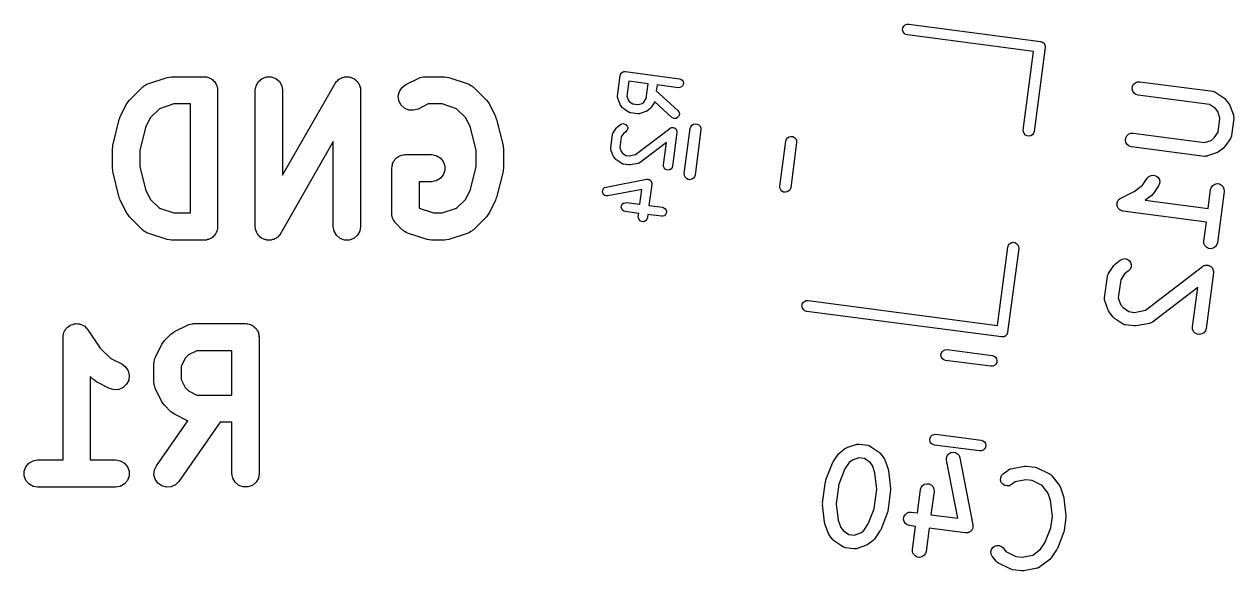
# Model space of a CAD drawing. Extents: x 93.7 to 160.2, y -161.6 to -97.7.
# Drawn here: x 146.91 to 160.21, y -135.09 to -129.07 of the extents above; entities that cross this region are included whole.
import ezdxf

# ---------------------------------------------------------------- set-up
doc = ezdxf.new("R2010")
doc.units = 0
doc.header["$MEASUREMENT"] = 0
doc.layers.add('BLACK', color=7, linetype='CONTINUOUS')

msp = doc.modelspace()

# ---------------------------------------------------------------- linework, layer by layer
at = {"layer": 'Black'}
for p, q in [((156.567, -129.137), (156.569, -129.117)), ((156.569, -129.117), (156.579, -129.098)), ((156.579, -129.098), (156.594, -129.084)), ((156.594, -129.084), (156.614, -129.076)), ((156.614, -129.076), (156.635, -129.075)), ((156.635, -129.075), (158.082, -129.266)), ((156.571, -129.158), (156.567, -129.137)), ((156.582, -129.175), (156.571, -129.158)), ((156.599, -129.188), (156.582, -129.175)), ((156.619, -129.194), (156.599, -129.188)), ((158.007, -129.377), (156.619, -129.194)), ((158.082, -129.266), (158.087, -129.268)), ((157.893, -130.24), (158.007, -129.377)), ((158.134, -129.333), (158.012, -130.255)), ((158.087, -129.268), (158.092, -129.268)), ((158.092, -129.268), (158.097, -129.271)), ((158.097, -129.271), (158.102, -129.272)), ((158.102, -129.272), (158.106, -129.275)), ((158.106, -129.275), (158.111, -129.278)), ((158.111, -129.278), (158.114, -129.282)), ((158.114, -129.282), (158.118, -129.285)), ((158.118, -129.285), (158.121, -129.289)), ((158.121, -129.289), (158.125, -129.293)), ((158.125, -129.293), (158.127, -129.298)), ((158.127, -129.298), (158.13, -129.302)), ((158.13, -129.302), (158.131, -129.308)), ((158.131, -129.308), (158.133, -129.312)), ((158.133, -129.312), (158.133, -129.318)), ((158.133, -129.318), (158.134, -129.323)), ((158.134, -129.323), (158.133, -129.328)), ((158.133, -129.328), (158.134, -129.333)), ((148.267, -129.732), (148.481, -129.661)), ((148.481, -129.661), (148.505, -129.657)), ((148.505, -129.657), (148.529, -129.653)), ((148.529, -129.653), (148.886, -129.653)), ((148.886, -129.653), (148.899, -129.655)), ((148.899, -129.655), (148.912, -129.655)), ((148.912, -129.655), (148.924, -129.66)), ((148.924, -129.66), (148.937, -129.662)), ((148.937, -129.662), (148.949, -129.669)), ((149.525, -129.673), (149.574, -129.655)), ((149.574, -129.655), (149.626, -129.655)), ((149.626, -129.655), (149.675, -129.673)), ((150.394, -129.669), (150.405, -129.662)), ((150.405, -129.662), (150.419, -129.66)), ((150.419, -129.66), (150.431, -129.655)), ((150.431, -129.655), (150.444, -129.655)), ((150.444, -129.655), (150.457, -129.653)), ((150.457, -129.653), (150.47, -129.655)), ((150.47, -129.655), (150.483, -129.655)), ((150.483, -129.655), (150.495, -129.66)), ((150.495, -129.66), (150.508, -129.662)), ((150.508, -129.662), (150.52, -129.669)), ((151.256, -129.666), (151.263, -129.662)), ((151.263, -129.662), (151.281, -129.659)), ((151.281, -129.659), (151.297, -129.654)), ((151.297, -129.654), (151.306, -129.655)), ((151.306, -129.655), (151.315, -129.653)), ((151.315, -129.653), (151.529, -129.653)), ((151.529, -129.653), (151.552, -129.657)), ((151.552, -129.657), (151.576, -129.661)), ((151.576, -129.661), (151.791, -129.732)), ((153.433, -129.866), (153.462, -129.639)), ((153.462, -129.639), (153.464, -129.635)), ((153.464, -129.631), (153.466, -129.627)), ((153.464, -129.635), (153.464, -129.631)), ((153.466, -129.627), (153.468, -129.623)), ((153.468, -129.623), (153.47, -129.619)), ((153.47, -129.619), (153.472, -129.616)), ((153.472, -129.616), (153.476, -129.613)), ((153.476, -129.613), (153.478, -129.609)), ((153.478, -129.609), (153.482, -129.607)), ((153.482, -129.607), (153.485, -129.604)), ((153.485, -129.604), (153.489, -129.602)), ((153.489, -129.602), (153.493, -129.6)), ((153.493, -129.6), (153.497, -129.599)), ((153.497, -129.599), (153.501, -129.597)), ((153.501, -129.597), (153.506, -129.597)), ((153.506, -129.597), (153.51, -129.596)), ((153.51, -129.596), (153.514, -129.597)), ((153.514, -129.597), (153.519, -129.596)), ((153.519, -129.596), (154.113, -129.675)), ((148.066, -129.911), (148.208, -129.768)), ((148.208, -129.768), (148.216, -129.763)), ((148.216, -129.763), (148.221, -129.757)), ((148.221, -129.757), (148.237, -129.749)), ((148.237, -129.749), (148.251, -129.739)), ((148.251, -129.739), (148.259, -129.736)), ((148.259, -129.736), (148.267, -129.732)), ((148.949, -129.669), (148.961, -129.673)), ((148.961, -129.673), (148.971, -129.682)), ((148.971, -129.682), (148.982, -129.688)), ((148.982, -129.688), (148.991, -129.698)), ((148.991, -129.698), (149.001, -129.707)), ((149.001, -129.707), (149.007, -129.718)), ((149.007, -129.718), (149.016, -129.728)), ((149.016, -129.728), (149.02, -129.74)), ((149.02, -129.74), (149.027, -129.752)), ((149.027, -129.752), (149.029, -129.765)), ((149.029, -129.765), (149.034, -129.777)), ((149.034, -129.777), (149.034, -129.79)), ((149.034, -129.79), (149.036, -129.803)), ((149.45, -129.803), (149.459, -129.752)), ((149.459, -129.752), (149.485, -129.707)), ((149.485, -129.707), (149.525, -129.673)), ((149.675, -129.673), (149.715, -129.707)), ((149.715, -129.707), (149.741, -129.752)), ((149.741, -129.752), (149.75, -129.803)), ((149.75, -130.738), (150.327, -129.729)), ((150.327, -129.729), (150.336, -129.718)), ((150.336, -129.718), (150.342, -129.707)), ((150.342, -129.707), (150.352, -129.698)), ((150.352, -129.698), (150.36, -129.689)), ((150.36, -129.689), (150.372, -129.682)), ((150.372, -129.682), (150.382, -129.673)), ((150.382, -129.673), (150.394, -129.669)), ((150.52, -129.669), (150.532, -129.673)), ((150.532, -129.673), (150.542, -129.681)), ((150.542, -129.681), (150.553, -129.688)), ((150.553, -129.688), (150.562, -129.698)), ((150.562, -129.698), (150.572, -129.707)), ((150.572, -129.707), (150.579, -129.718)), ((150.579, -129.718), (150.587, -129.727)), ((150.587, -129.727), (150.592, -129.74)), ((150.592, -129.74), (150.598, -129.752)), ((150.598, -129.752), (150.601, -129.764)), ((150.601, -129.764), (150.605, -129.776)), ((150.605, -129.776), (150.605, -129.79)), ((150.605, -129.79), (150.607, -129.803)), ((151.034, -129.815), (151.063, -129.771)), ((151.063, -129.771), (151.105, -129.74)), ((151.105, -129.74), (151.247, -129.669)), ((151.247, -129.669), (151.256, -129.666)), ((151.791, -129.732), (151.798, -129.736)), ((151.798, -129.736), (151.806, -129.739)), ((151.806, -129.739), (151.821, -129.749)), ((151.821, -129.749), (151.836, -129.757)), ((151.836, -129.757), (151.842, -129.763)), ((151.842, -129.763), (151.849, -129.768)), ((151.849, -129.768), (151.992, -129.911)), ((153.555, -129.702), (153.533, -129.867)), ((153.768, -129.73), (153.555, -129.702)), ((153.746, -129.895), (153.768, -129.73)), ((153.867, -129.743), (153.858, -129.809)), ((154.1, -129.774), (153.867, -129.743)), ((154.118, -129.773), (154.1, -129.774)), ((154.113, -129.675), (154.13, -129.68)), ((154.134, -129.766), (154.118, -129.773)), ((154.13, -129.68), (154.144, -129.691)), ((154.147, -129.755), (154.134, -129.766)), ((154.144, -129.691), (154.153, -129.705)), ((154.155, -129.739), (154.147, -129.755)), ((154.153, -129.705), (154.157, -129.722)), ((154.157, -129.722), (154.155, -129.739)), ((159.091, -129.786), (159.095, -129.761)), ((159.097, -129.812), (159.091, -129.786)), ((159.095, -129.761), (159.107, -129.737)), ((159.107, -129.737), (159.126, -129.72)), ((159.126, -129.72), (159.15, -129.71)), ((159.15, -129.71), (159.176, -129.709)), ((159.176, -129.709), (159.979, -129.814)), ((148.037, -129.95), (148.052, -129.931)), ((148.052, -129.931), (148.066, -129.911)), ((149.036, -129.803), (149.036, -131.303)), ((149.45, -131.303), (149.45, -129.803)), ((149.75, -129.803), (149.75, -130.738)), ((150.607, -129.803), (150.607, -131.303)), ((151.022, -129.865), (151.034, -129.815)), ((151.028, -129.917), (151.022, -129.865)), ((151.051, -129.964), (151.028, -129.917)), ((151.992, -129.911), (152.006, -129.931)), ((152.006, -129.931), (152.02, -129.95)), ((153.432, -129.872), (153.433, -129.869)), ((153.433, -129.878), (153.432, -129.872)), ((153.433, -129.869), (153.433, -129.866)), ((153.433, -129.883), (153.433, -129.878)), ((153.434, -129.886), (153.433, -129.883)), ((153.435, -129.889), (153.434, -129.886)), ((153.456, -129.949), (153.435, -129.889)), ((153.533, -129.867), (153.548, -129.909)), ((153.548, -129.909), (153.562, -129.928)), ((153.562, -129.928), (153.599, -129.953)), ((153.721, -129.932), (153.746, -129.895)), ((153.84, -129.931), (153.838, -129.937)), ((153.841, -129.929), (153.84, -129.931)), ((154.028, -130.101), (153.841, -129.929)), ((153.858, -129.809), (154.096, -130.027)), ((159.111, -129.834), (159.097, -129.812)), ((159.132, -129.85), (159.111, -129.834)), ((159.156, -129.858), (159.132, -129.85)), ((159.941, -129.961), (159.156, -129.858)), ((159.979, -129.814), (159.983, -129.816)), ((159.983, -129.816), (159.987, -129.816)), ((159.987, -129.816), (159.995, -129.82)), ((159.995, -129.82), (160.003, -129.822)), ((160.003, -129.822), (160.007, -129.825)), ((160.007, -129.825), (160.011, -129.827)), ((160.011, -129.827), (160.099, -129.886)), ((160.099, -129.886), (160.108, -129.895)), ((160.108, -129.895), (160.117, -129.903)), ((160.117, -129.903), (160.158, -129.956)), ((147.966, -130.093), (148.037, -129.95)), ((148.396, -130.006), (148.295, -130.106)), ((148.553, -129.953), (148.396, -130.006)), ((148.736, -129.953), (148.553, -129.953)), ((148.736, -131.153), (148.736, -129.953)), ((151.089, -130), (151.051, -129.964)), ((151.137, -130.02), (151.089, -130)), ((151.189, -130.023), (151.137, -130.02)), ((151.239, -130.009), (151.189, -130.023)), ((151.35, -129.953), (151.239, -130.009)), ((151.504, -129.953), (151.35, -129.953)), ((151.662, -130.006), (151.504, -129.953)), ((151.763, -130.106), (151.662, -130.006)), ((152.02, -129.95), (152.092, -130.093)), ((153.46, -129.956), (153.456, -129.949)), ((153.463, -129.963), (153.46, -129.956)), ((153.488, -129.995), (153.463, -129.963)), ((153.494, -130.001), (153.488, -129.995)), ((153.5, -130.006), (153.494, -130.001)), ((153.553, -130.042), (153.5, -130.006)), ((153.555, -130.043), (153.553, -130.042)), ((153.557, -130.045), (153.555, -130.043)), ((153.563, -130.047), (153.557, -130.045)), ((153.568, -130.049), (153.563, -130.047)), ((153.571, -130.05), (153.568, -130.049)), ((153.574, -130.05), (153.571, -130.05)), ((153.659, -130.062), (153.574, -130.05)), ((153.599, -129.953), (153.66, -129.961)), ((153.662, -130.061), (153.659, -130.062)), ((153.66, -129.961), (153.702, -129.947)), ((153.665, -130.062), (153.662, -130.061)), ((153.671, -130.061), (153.665, -130.062)), ((153.676, -130.061), (153.671, -130.061)), ((153.679, -130.06), (153.676, -130.061)), ((153.682, -130.059), (153.679, -130.06)), ((153.742, -130.038), (153.682, -130.059)), ((153.702, -129.947), (153.721, -129.932)), ((153.749, -130.035), (153.742, -130.038)), ((153.756, -130.031), (153.749, -130.035)), ((153.788, -130.006), (153.756, -130.031)), ((153.794, -130), (153.788, -130.006)), ((153.799, -129.995), (153.794, -130)), ((153.835, -129.942), (153.799, -129.995)), ((153.836, -129.939), (153.835, -129.942)), ((153.838, -129.937), (153.836, -129.939)), ((154.096, -130.027), (154.106, -130.041)), ((154.106, -130.041), (154.112, -130.058)), ((154.112, -130.058), (154.111, -130.075)), ((160.005, -130.004), (159.941, -129.961)), ((160.031, -130.038), (160.005, -130.004)), ((160.056, -130.11), (160.031, -130.038)), ((160.158, -129.956), (160.163, -129.967)), ((160.163, -129.967), (160.169, -129.977)), ((160.169, -129.977), (160.204, -130.078)), ((147.883, -130.41), (147.955, -130.124)), ((147.955, -130.124), (147.961, -130.109)), ((147.961, -130.109), (147.966, -130.093)), ((148.295, -130.106), (148.242, -130.213)), ((151.816, -130.213), (151.763, -130.106)), ((152.092, -130.093), (152.096, -130.109)), ((152.096, -130.109), (152.103, -130.124)), ((152.103, -130.124), (152.174, -130.41)), ((153.432, -130.205), (153.464, -130.18)), ((153.464, -130.18), (153.479, -130.172)), ((153.479, -130.172), (153.496, -130.17)), ((153.496, -130.17), (153.513, -130.174)), ((153.513, -130.174), (153.528, -130.183)), ((153.528, -130.183), (153.538, -130.197)), ((153.538, -130.197), (153.544, -130.213)), ((154.043, -130.11), (154.028, -130.101)), ((154.06, -130.114), (154.043, -130.11)), ((154.077, -130.112), (154.06, -130.114)), ((154.093, -130.104), (154.077, -130.112)), ((154.104, -130.091), (154.093, -130.104)), ((154.111, -130.075), (154.104, -130.091)), ((154.238, -130.204), (154.25, -130.187)), ((154.25, -130.187), (154.268, -130.176)), ((154.268, -130.176), (154.288, -130.171)), ((154.288, -130.171), (154.309, -130.174)), ((154.309, -130.174), (154.327, -130.184)), ((154.327, -130.184), (154.341, -130.199)), ((160.036, -130.264), (160.056, -130.11)), ((160.207, -130.112), (160.182, -130.301)), ((160.204, -130.078), (160.204, -130.082)), ((160.204, -130.082), (160.206, -130.086)), ((160.206, -130.086), (160.206, -130.095)), ((160.206, -130.095), (160.208, -130.104)), ((160.208, -130.104), (160.207, -130.108)), ((160.207, -130.108), (160.207, -130.112)), ((148.242, -130.213), (148.179, -130.464)), ((151.879, -130.464), (151.816, -130.213)), ((153.358, -130.433), (153.377, -130.291)), ((153.377, -130.291), (153.378, -130.288)), ((153.378, -130.285), (153.38, -130.28)), ((153.378, -130.288), (153.378, -130.285)), ((153.38, -130.28), (153.382, -130.274)), ((153.382, -130.274), (153.384, -130.272)), ((153.384, -130.272), (153.385, -130.27)), ((153.385, -130.27), (153.421, -130.217)), ((153.421, -130.217), (153.426, -130.211)), ((153.426, -130.211), (153.432, -130.205)), ((153.474, -130.316), (153.459, -130.434)), ((153.499, -130.279), (153.474, -130.316)), ((153.525, -130.26), (153.499, -130.279)), ((153.536, -130.247), (153.525, -130.26)), ((153.543, -130.231), (153.536, -130.247)), ((153.544, -130.213), (153.543, -130.231)), ((153.63, -130.511), (154.006, -130.223)), ((154.006, -130.223), (154.011, -130.22)), ((154.011, -130.22), (154.017, -130.216)), ((154.017, -130.216), (154.019, -130.216)), ((154.019, -130.216), (154.021, -130.215)), ((154.021, -130.215), (154.027, -130.214)), ((154.027, -130.214), (154.034, -130.213)), ((154.034, -130.213), (154.036, -130.213)), ((154.036, -130.213), (154.038, -130.213)), ((154.086, -130.269), (154.037, -130.637)), ((154.038, -130.213), (154.045, -130.214)), ((154.045, -130.214), (154.051, -130.215)), ((154.051, -130.215), (154.053, -130.216)), ((154.053, -130.216), (154.055, -130.216)), ((154.055, -130.216), (154.061, -130.22)), ((154.061, -130.22), (154.066, -130.223)), ((154.066, -130.223), (154.068, -130.224)), ((154.068, -130.224), (154.07, -130.226)), ((154.07, -130.226), (154.074, -130.231)), ((154.074, -130.231), (154.078, -130.236)), ((154.078, -130.236), (154.079, -130.238)), ((154.079, -130.238), (154.08, -130.239)), ((154.08, -130.239), (154.082, -130.246)), ((154.082, -130.246), (154.085, -130.252)), ((154.085, -130.252), (154.085, -130.254)), ((154.085, -130.254), (154.086, -130.256)), ((154.086, -130.256), (154.085, -130.263)), ((154.085, -130.263), (154.086, -130.269)), ((154.166, -130.719), (154.231, -130.223)), ((154.231, -130.223), (154.238, -130.204)), ((154.35, -130.239), (154.285, -130.735)), ((154.341, -130.199), (154.349, -130.218)), ((154.349, -130.218), (154.35, -130.239)), ((155.289, -130.342), (155.301, -130.325)), ((155.301, -130.325), (155.319, -130.314)), ((155.319, -130.314), (155.339, -130.31)), ((155.339, -130.31), (155.36, -130.312)), ((155.36, -130.312), (155.378, -130.322)), ((155.378, -130.322), (155.392, -130.337)), ((157.894, -130.26), (157.893, -130.24)), ((157.902, -130.28), (157.894, -130.26)), ((157.916, -130.295), (157.902, -130.28)), ((157.935, -130.305), (157.916, -130.295)), ((157.955, -130.307), (157.935, -130.305)), ((157.976, -130.303), (157.955, -130.307)), ((157.993, -130.292), (157.976, -130.303)), ((158.006, -130.275), (157.993, -130.292)), ((158.012, -130.255), (158.006, -130.275)), ((159.017, -130.353), (159.02, -130.327)), ((159.02, -130.327), (159.032, -130.304)), ((159.032, -130.304), (159.051, -130.286)), ((159.051, -130.286), (159.075, -130.276)), ((159.075, -130.276), (159.101, -130.275)), ((159.101, -130.275), (159.886, -130.379)), ((159.959, -130.354), (159.993, -130.327)), ((159.993, -130.327), (160.036, -130.264)), ((160.172, -130.329), (160.17, -130.333)), ((160.174, -130.326), (160.172, -130.329)), ((160.177, -130.318), (160.174, -130.326)), ((160.181, -130.31), (160.177, -130.318)), ((160.182, -130.301), (160.181, -130.305)), ((160.181, -130.305), (160.181, -130.31)), ((147.879, -130.446), (147.882, -130.428)), ((147.879, -130.66), (147.879, -130.446)), ((147.882, -130.428), (147.883, -130.41)), ((150.307, -130.368), (149.73, -131.377)), ((150.307, -131.303), (150.307, -130.368)), ((152.174, -130.41), (152.176, -130.428)), ((152.176, -130.428), (152.179, -130.446)), ((152.179, -130.446), (152.179, -130.66)), ((153.358, -130.436), (153.358, -130.433)), ((153.358, -130.438), (153.358, -130.436)), ((153.359, -130.444), (153.358, -130.438)), ((153.359, -130.45), (153.359, -130.444)), ((153.36, -130.453), (153.359, -130.45)), ((153.36, -130.455), (153.36, -130.453)), ((153.381, -130.516), (153.36, -130.455)), ((153.459, -130.434), (153.473, -130.476)), ((153.971, -130.376), (153.682, -130.597)), ((153.938, -130.624), (153.971, -130.376)), ((155.217, -130.857), (155.282, -130.362)), ((155.282, -130.362), (155.289, -130.342)), ((155.401, -130.377), (155.336, -130.873)), ((155.392, -130.337), (155.4, -130.357)), ((155.4, -130.357), (155.401, -130.377)), ((159.022, -130.378), (159.017, -130.353)), ((159.036, -130.4), (159.022, -130.378)), ((159.057, -130.416), (159.036, -130.4)), ((159.082, -130.424), (159.057, -130.416)), ((159.884, -130.53), (159.082, -130.424)), ((159.886, -130.379), (159.959, -130.354)), ((160.094, -130.439), (160.041, -130.48)), ((160.102, -130.43), (160.094, -130.439)), ((160.11, -130.422), (160.102, -130.43)), ((160.17, -130.333), (160.11, -130.422)), ((148.179, -130.464), (148.179, -130.642)), ((150.966, -130.598), (150.97, -130.585)), ((150.97, -130.585), (150.979, -130.575)), ((150.979, -130.575), (150.985, -130.564)), ((150.985, -130.564), (150.995, -130.555)), ((150.995, -130.555), (151.004, -130.545)), ((151.004, -130.545), (151.015, -130.539)), ((151.015, -130.539), (151.025, -130.53)), ((151.025, -130.53), (151.038, -130.526)), ((151.038, -130.526), (151.049, -130.519)), ((151.049, -130.519), (151.062, -130.517)), ((151.062, -130.517), (151.074, -130.512)), ((151.074, -130.512), (151.087, -130.512)), ((151.087, -130.512), (151.1, -130.51)), ((151.1, -130.51), (151.386, -130.51)), ((151.386, -130.51), (151.437, -130.519)), ((151.437, -130.519), (151.482, -130.545)), ((151.482, -130.545), (151.516, -130.585)), ((151.516, -130.585), (151.534, -130.634)), ((151.879, -130.642), (151.879, -130.464)), ((153.385, -130.523), (153.381, -130.516)), ((153.389, -130.53), (153.385, -130.523)), ((153.413, -130.562), (153.389, -130.53)), ((153.419, -130.567), (153.413, -130.562)), ((153.425, -130.573), (153.419, -130.567)), ((153.478, -130.609), (153.425, -130.573)), ((153.473, -130.476), (153.488, -130.495)), ((153.488, -130.495), (153.524, -130.519)), ((153.524, -130.519), (153.561, -130.524)), ((153.561, -130.524), (153.63, -130.511)), ((159.889, -130.53), (159.884, -130.53)), ((159.893, -130.53), (159.889, -130.53)), ((159.902, -130.529), (159.893, -130.53)), ((159.91, -130.529), (159.902, -130.529)), ((159.914, -130.527), (159.91, -130.529)), ((159.919, -130.526), (159.914, -130.527)), ((160.019, -130.491), (159.919, -130.526)), ((160.03, -130.486), (160.019, -130.491)), ((160.041, -130.48), (160.03, -130.486)), ((147.882, -130.678), (147.879, -130.66)), ((147.883, -130.697), (147.882, -130.678)), ((147.955, -130.982), (147.883, -130.697)), ((148.179, -130.642), (148.242, -130.894)), ((150.95, -130.66), (150.953, -130.647)), ((150.95, -131.16), (150.95, -130.66)), ((150.953, -130.634), (150.957, -130.622)), ((150.953, -130.647), (150.953, -130.634)), ((150.957, -130.622), (150.959, -130.609)), ((150.959, -130.609), (150.966, -130.598)), ((151.534, -130.686), (151.516, -130.735)), ((151.534, -130.634), (151.534, -130.686)), ((151.816, -130.894), (151.879, -130.642)), ((152.174, -130.697), (152.103, -130.982)), ((152.176, -130.678), (152.174, -130.697)), ((152.179, -130.66), (152.176, -130.678)), ((153.481, -130.61), (153.478, -130.609)), ((153.483, -130.612), (153.481, -130.61)), ((153.488, -130.613), (153.483, -130.612)), ((153.494, -130.616), (153.488, -130.613)), ((153.497, -130.616), (153.494, -130.616)), ((153.499, -130.617), (153.497, -130.616)), ((153.556, -130.624), (153.499, -130.617)), ((153.564, -130.624), (153.556, -130.624)), ((153.572, -130.624), (153.564, -130.624)), ((153.661, -130.607), (153.572, -130.624)), ((153.664, -130.606), (153.661, -130.607)), ((153.666, -130.605), (153.664, -130.606)), ((153.672, -130.603), (153.666, -130.605)), ((153.677, -130.601), (153.672, -130.603)), ((153.679, -130.599), (153.677, -130.601)), ((153.682, -130.597), (153.679, -130.599)), ((153.939, -130.642), (153.938, -130.624)), ((153.945, -130.658), (153.939, -130.642)), ((153.957, -130.67), (153.945, -130.658)), ((153.973, -130.678), (153.957, -130.67)), ((153.99, -130.681), (153.973, -130.678)), ((154.007, -130.677), (153.99, -130.681)), ((154.021, -130.668), (154.007, -130.677)), ((154.032, -130.654), (154.021, -130.668)), ((154.037, -130.637), (154.032, -130.654)), ((154.167, -130.74), (154.166, -130.719)), ((151.386, -130.81), (151.25, -130.81)), ((151.25, -130.81), (151.25, -131.098)), ((151.437, -130.801), (151.386, -130.81)), ((151.482, -130.775), (151.437, -130.801)), ((151.516, -130.735), (151.482, -130.775)), ((153.306, -130.868), (153.75, -130.782)), ((153.75, -130.782), (153.754, -130.782)), ((153.754, -130.782), (153.757, -130.781)), ((153.757, -130.781), (153.762, -130.782)), ((153.762, -130.782), (153.767, -130.782)), ((153.767, -130.782), (153.771, -130.783)), ((153.771, -130.783), (153.774, -130.784)), ((153.774, -130.784), (153.779, -130.786)), ((153.809, -130.838), (153.778, -131.072)), ((153.779, -130.786), (153.784, -130.788)), ((153.784, -130.788), (153.787, -130.79)), ((153.787, -130.79), (153.79, -130.792)), ((153.79, -130.792), (153.793, -130.795)), ((153.793, -130.795), (153.797, -130.799)), ((153.797, -130.799), (153.799, -130.802)), ((153.799, -130.802), (153.802, -130.804)), ((153.802, -130.804), (153.804, -130.809)), ((153.804, -130.809), (153.806, -130.813)), ((153.806, -130.813), (153.807, -130.817)), ((153.807, -130.817), (153.808, -130.82)), ((153.808, -130.82), (153.808, -130.826)), ((153.808, -130.826), (153.809, -130.83)), ((153.809, -130.83), (153.809, -130.834)), ((153.809, -130.834), (153.809, -130.838)), ((154.175, -130.759), (154.167, -130.74)), ((154.189, -130.775), (154.175, -130.759)), ((154.208, -130.784), (154.189, -130.775)), ((154.228, -130.787), (154.208, -130.784)), ((154.249, -130.782), (154.228, -130.787)), ((154.266, -130.771), (154.249, -130.782)), ((154.279, -130.755), (154.266, -130.771)), ((154.285, -130.735), (154.279, -130.755)), ((155.218, -130.878), (155.217, -130.857)), ((159.113, -130.918), (159.204, -130.848)), ((159.204, -130.848), (159.257, -130.77)), ((159.257, -130.77), (159.275, -130.751)), ((159.275, -130.751), (159.298, -130.74)), ((159.298, -130.74), (159.324, -130.737)), ((159.381, -130.854), (159.321, -130.942)), ((159.324, -130.737), (159.35, -130.743)), ((159.35, -130.743), (159.371, -130.758)), ((159.371, -130.758), (159.386, -130.779)), ((159.392, -130.83), (159.381, -130.854)), ((159.386, -130.779), (159.394, -130.804)), ((159.394, -130.804), (159.392, -130.83)), ((159.961, -130.87), (159.976, -130.85)), ((159.976, -130.85), (159.998, -130.836)), ((159.998, -130.836), (160.024, -130.83)), ((160.024, -130.83), (160.05, -130.834)), ((160.05, -130.834), (160.073, -130.846)), ((160.073, -130.846), (160.09, -130.865)), ((147.961, -130.997), (147.955, -130.982)), ((148.242, -130.894), (148.295, -131)), ((151.763, -131), (151.816, -130.894)), ((152.103, -130.982), (152.096, -130.997)), ((153.266, -130.918), (153.269, -130.901)), ((153.269, -130.935), (153.266, -130.918)), ((153.269, -130.901), (153.277, -130.885)), ((153.278, -130.95), (153.269, -130.935)), ((153.277, -130.885), (153.29, -130.874)), ((153.292, -130.961), (153.278, -130.95)), ((153.29, -130.874), (153.306, -130.868)), ((153.308, -130.966), (153.292, -130.961)), ((153.325, -130.966), (153.308, -130.966)), ((153.701, -130.894), (153.325, -130.966)), ((153.679, -131.058), (153.701, -130.894)), ((155.226, -130.898), (155.218, -130.878)), ((155.24, -130.913), (155.226, -130.898)), ((155.258, -130.923), (155.24, -130.913)), ((155.279, -130.925), (155.258, -130.923)), ((155.299, -130.921), (155.279, -130.925)), ((155.317, -130.91), (155.299, -130.921)), ((155.33, -130.893), (155.317, -130.91)), ((155.336, -130.873), (155.33, -130.893)), ((158.951, -131.001), (158.958, -130.995)), ((158.958, -130.995), (158.962, -130.993)), ((158.962, -130.993), (158.965, -130.991)), ((158.965, -130.991), (159.113, -130.918)), ((159.305, -130.96), (159.235, -131.013)), ((159.313, -130.951), (159.305, -130.96)), ((159.321, -130.942), (159.313, -130.951)), ((159.925, -131.104), (159.953, -130.895)), ((159.953, -130.895), (159.961, -130.87)), ((160.101, -130.915), (160.027, -131.481)), ((160.09, -130.865), (160.1, -130.889)), ((160.1, -130.889), (160.101, -130.915)), ((147.966, -131.013), (147.961, -130.997)), ((148.037, -131.156), (147.966, -131.013)), ((148.295, -131), (148.396, -131.101)), ((148.396, -131.101), (148.553, -131.153)), ((151.25, -131.098), (151.253, -131.101)), ((151.253, -131.101), (151.41, -131.153)), ((151.504, -131.153), (151.662, -131.101)), ((151.662, -131.101), (151.763, -131)), ((152.092, -131.013), (152.02, -131.156)), ((152.096, -130.997), (152.092, -131.013)), ((153.474, -131.091), (153.476, -131.073)), ((153.478, -131.108), (153.474, -131.091)), ((153.476, -131.073), (153.484, -131.058)), ((153.487, -131.122), (153.478, -131.108)), ((153.484, -131.058), (153.497, -131.046)), ((153.501, -131.133), (153.487, -131.122)), ((153.497, -131.046), (153.513, -131.04)), ((153.513, -131.04), (153.53, -131.039)), ((153.53, -131.039), (153.679, -131.058)), ((153.778, -131.072), (153.927, -131.091)), ((153.927, -131.091), (153.943, -131.096)), ((153.943, -131.096), (153.957, -131.107)), ((153.957, -131.107), (153.967, -131.122)), ((153.967, -131.122), (153.97, -131.138)), ((158.923, -131.061), (158.924, -131.057)), ((158.925, -131.07), (158.923, -131.061)), ((158.924, -131.053), (158.926, -131.044)), ((158.924, -131.057), (158.924, -131.053)), ((158.926, -131.079), (158.925, -131.07)), ((158.926, -131.044), (158.927, -131.035)), ((158.928, -131.083), (158.926, -131.079)), ((158.927, -131.035), (158.929, -131.032)), ((158.929, -131.087), (158.928, -131.083)), ((158.929, -131.032), (158.93, -131.028)), ((158.934, -131.094), (158.929, -131.087)), ((158.93, -131.028), (158.935, -131.02)), ((158.938, -131.102), (158.934, -131.094)), ((158.935, -131.02), (158.939, -131.012)), ((158.941, -131.105), (158.938, -131.102)), ((158.939, -131.012), (158.942, -131.009)), ((158.943, -131.109), (158.941, -131.105)), ((158.942, -131.009), (158.944, -131.006)), ((158.95, -131.114), (158.943, -131.109)), ((158.944, -131.006), (158.951, -131.001)), ((158.957, -131.12), (158.95, -131.114)), ((158.96, -131.122), (158.957, -131.12)), ((158.964, -131.124), (158.96, -131.122)), ((158.972, -131.127), (158.964, -131.124)), ((158.98, -131.131), (158.972, -131.127)), ((159.235, -131.013), (159.925, -131.104)), ((148.052, -131.175), (148.037, -131.156)), ((148.066, -131.195), (148.052, -131.175)), ((148.208, -131.338), (148.066, -131.195)), ((148.553, -131.153), (148.736, -131.153)), ((150.951, -131.167), (150.95, -131.16)), ((150.951, -131.173), (150.951, -131.167)), ((150.956, -131.192), (150.951, -131.173)), ((150.959, -131.212), (150.956, -131.192)), ((150.963, -131.217), (150.959, -131.212)), ((150.964, -131.224), (150.963, -131.217)), ((150.976, -131.24), (150.964, -131.224)), ((150.985, -131.257), (150.976, -131.24)), ((150.99, -131.261), (150.985, -131.257)), ((150.994, -131.266), (150.99, -131.261)), ((151.41, -131.153), (151.504, -131.153)), ((151.992, -131.195), (151.849, -131.338)), ((152.006, -131.175), (151.992, -131.195)), ((152.02, -131.156), (152.006, -131.175)), ((153.517, -131.138), (153.501, -131.133)), ((153.666, -131.158), (153.517, -131.138)), ((153.661, -131.193), (153.666, -131.158)), ((153.662, -131.21), (153.661, -131.193)), ((153.669, -131.226), (153.662, -131.21)), ((153.68, -131.239), (153.669, -131.226)), ((153.696, -131.247), (153.68, -131.239)), ((153.713, -131.249), (153.696, -131.247)), ((153.73, -131.246), (153.713, -131.249)), ((153.745, -131.236), (153.73, -131.246)), ((153.755, -131.223), (153.745, -131.236)), ((153.761, -131.206), (153.755, -131.223)), ((153.765, -131.171), (153.761, -131.206)), ((153.914, -131.19), (153.765, -131.171)), ((153.931, -131.189), (153.914, -131.19)), ((153.947, -131.183), (153.931, -131.189)), ((153.96, -131.171), (153.947, -131.183)), ((153.968, -131.156), (153.96, -131.171)), ((153.97, -131.138), (153.968, -131.156)), ((158.985, -131.131), (158.98, -131.131)), ((158.989, -131.132), (158.985, -131.131)), ((159.906, -131.253), (158.989, -131.132)), ((159.878, -131.462), (159.906, -131.253)), ((148.216, -131.343), (148.208, -131.338)), ((148.221, -131.349), (148.216, -131.343)), ((148.237, -131.357), (148.221, -131.349)), ((148.251, -131.368), (148.237, -131.357)), ((148.259, -131.37), (148.251, -131.368)), ((148.267, -131.374), (148.259, -131.37)), ((148.481, -131.445), (148.267, -131.374)), ((149.007, -131.388), (149.001, -131.399)), ((149.016, -131.378), (149.007, -131.388)), ((149.02, -131.366), (149.016, -131.378)), ((149.027, -131.354), (149.02, -131.366)), ((149.029, -131.341), (149.027, -131.354)), ((149.034, -131.329), (149.029, -131.341)), ((149.036, -131.303), (149.034, -131.316)), ((149.034, -131.316), (149.034, -131.329)), ((149.453, -131.316), (149.45, -131.303)), ((149.453, -131.33), (149.453, -131.316)), ((149.457, -131.342), (149.453, -131.33)), ((149.459, -131.354), (149.457, -131.342)), ((149.466, -131.366), (149.459, -131.354)), ((149.471, -131.379), (149.466, -131.366)), ((149.479, -131.388), (149.471, -131.379)), ((149.485, -131.399), (149.479, -131.388)), ((149.722, -131.388), (149.715, -131.399)), ((149.73, -131.377), (149.722, -131.388)), ((150.316, -131.354), (150.307, -131.303)), ((150.342, -131.399), (150.316, -131.354)), ((150.598, -131.354), (150.572, -131.399)), ((150.607, -131.303), (150.598, -131.354)), ((151.066, -131.338), (150.994, -131.266)), ((151.073, -131.343), (151.066, -131.338)), ((151.078, -131.349), (151.073, -131.343)), ((151.094, -131.357), (151.078, -131.349)), ((151.108, -131.368), (151.094, -131.357)), ((151.117, -131.37), (151.108, -131.368)), ((151.124, -131.374), (151.117, -131.37)), ((151.339, -131.445), (151.124, -131.374)), ((151.791, -131.374), (151.576, -131.445)), ((151.798, -131.37), (151.791, -131.374)), ((151.806, -131.368), (151.798, -131.37)), ((151.821, -131.357), (151.806, -131.368)), ((151.836, -131.349), (151.821, -131.357)), ((151.842, -131.343), (151.836, -131.349)), ((151.849, -131.338), (151.842, -131.343)), ((148.505, -131.449), (148.481, -131.445)), ((148.529, -131.453), (148.505, -131.449)), ((148.886, -131.453), (148.529, -131.453)), ((148.899, -131.451), (148.886, -131.453)), ((148.912, -131.451), (148.899, -131.451)), ((148.924, -131.446), (148.912, -131.451)), ((148.937, -131.444), (148.924, -131.446)), ((148.949, -131.437), (148.937, -131.444)), ((148.961, -131.433), (148.949, -131.437)), ((148.971, -131.425), (148.961, -131.433)), ((148.982, -131.418), (148.971, -131.425)), ((148.991, -131.408), (148.982, -131.418)), ((149.001, -131.399), (148.991, -131.408)), ((149.496, -131.408), (149.485, -131.399)), ((149.504, -131.418), (149.496, -131.408)), ((149.515, -131.425), (149.504, -131.418)), ((149.525, -131.433), (149.515, -131.425)), ((149.538, -131.438), (149.525, -131.433)), ((149.55, -131.444), (149.538, -131.438)), ((149.562, -131.446), (149.55, -131.444)), ((149.574, -131.451), (149.562, -131.446)), ((149.588, -131.451), (149.574, -131.451)), ((149.601, -131.453), (149.588, -131.451)), ((149.613, -131.451), (149.601, -131.453)), ((149.626, -131.451), (149.613, -131.451)), ((149.639, -131.446), (149.626, -131.451)), ((149.652, -131.444), (149.639, -131.446)), ((149.663, -131.437), (149.652, -131.444)), ((149.675, -131.433), (149.663, -131.437)), ((149.686, -131.424), (149.675, -131.433)), ((149.697, -131.418), (149.686, -131.424)), ((149.705, -131.408), (149.697, -131.418)), ((149.715, -131.399), (149.705, -131.408)), ((150.382, -131.433), (150.342, -131.399)), ((150.431, -131.451), (150.382, -131.433)), ((150.483, -131.451), (150.431, -131.451)), ((150.532, -131.433), (150.483, -131.451)), ((150.572, -131.399), (150.532, -131.433)), ((151.362, -131.449), (151.339, -131.445)), ((151.386, -131.453), (151.362, -131.449)), ((151.529, -131.453), (151.386, -131.453)), ((151.552, -131.449), (151.529, -131.453)), ((151.576, -131.445), (151.552, -131.449)), ((157.724, -131.529), (157.73, -131.509)), ((157.73, -131.509), (157.743, -131.492)), ((157.743, -131.492), (157.76, -131.481)), ((157.76, -131.481), (157.781, -131.476)), ((157.781, -131.476), (157.801, -131.479)), ((157.801, -131.479), (157.82, -131.489)), ((157.82, -131.489), (157.834, -131.504)), ((157.834, -131.504), (157.842, -131.523)), ((157.842, -131.523), (157.843, -131.544)), ((159.879, -131.488), (159.878, -131.462)), ((159.889, -131.512), (159.879, -131.488)), ((159.907, -131.531), (159.889, -131.512)), ((160.003, -131.527), (159.981, -131.541)), ((160.019, -131.506), (160.003, -131.527)), ((160.027, -131.481), (160.019, -131.506)), ((157.61, -132.391), (157.724, -131.529)), ((157.843, -131.544), (157.721, -132.466)), ((158.96, -131.672), (158.983, -131.66)), ((158.983, -131.66), (159.009, -131.656)), ((159.009, -131.656), (159.034, -131.662)), ((159.93, -131.543), (159.907, -131.531)), ((159.956, -131.547), (159.93, -131.543)), ((159.981, -131.541), (159.956, -131.547)), ((158.831, -131.818), (158.89, -131.73)), ((158.89, -131.73), (158.899, -131.722)), ((158.899, -131.722), (158.907, -131.713)), ((158.907, -131.713), (158.96, -131.672)), ((159.051, -131.791), (159.008, -131.824)), ((159.034, -131.662), (159.056, -131.676)), ((159.069, -131.772), (159.051, -131.791)), ((159.056, -131.676), (159.072, -131.697)), ((159.079, -131.747), (159.069, -131.772)), ((159.072, -131.697), (159.08, -131.721)), ((159.08, -131.721), (159.079, -131.747)), ((159.236, -132.224), (159.863, -131.743)), ((159.863, -131.743), (159.872, -131.738)), ((159.872, -131.738), (159.88, -131.733)), ((159.88, -131.733), (159.884, -131.732)), ((159.884, -131.732), (159.886, -131.731)), ((159.886, -131.731), (159.896, -131.729)), ((159.896, -131.729), (159.906, -131.727)), ((159.906, -131.727), (159.909, -131.728)), ((159.909, -131.728), (159.912, -131.727)), ((159.912, -131.727), (159.922, -131.729)), ((159.922, -131.729), (159.932, -131.731)), ((159.932, -131.731), (159.935, -131.732)), ((159.935, -131.732), (159.938, -131.733)), ((159.938, -131.733), (159.946, -131.738)), ((159.946, -131.738), (159.955, -131.743)), ((159.955, -131.743), (159.957, -131.745)), ((159.957, -131.745), (159.96, -131.747)), ((159.96, -131.747), (159.966, -131.755)), ((159.966, -131.755), (159.972, -131.762)), ((159.972, -131.762), (159.974, -131.765)), ((159.974, -131.765), (159.976, -131.768)), ((159.976, -131.768), (159.978, -131.777)), ((159.978, -131.777), (159.982, -131.786)), ((159.982, -131.786), (159.982, -131.789)), ((159.982, -131.789), (159.983, -131.792)), ((159.983, -131.792), (159.983, -131.802)), ((158.787, -132.087), (158.818, -131.851)), ((158.818, -131.851), (158.82, -131.847)), ((158.82, -131.842), (158.824, -131.834)), ((158.82, -131.847), (158.82, -131.842)), ((158.824, -131.834), (158.826, -131.826)), ((158.826, -131.826), (158.829, -131.822)), ((158.829, -131.822), (158.831, -131.818)), ((158.965, -131.888), (158.938, -132.089)), ((159.008, -131.824), (158.965, -131.888)), ((159.983, -131.812), (159.903, -132.426)), ((159.983, -131.802), (159.983, -131.812)), ((159.811, -131.972), (159.314, -132.354)), ((159.754, -132.406), (159.811, -131.972)), ((155.46, -132.179), (155.463, -132.158)), ((155.465, -132.199), (155.46, -132.179)), ((155.463, -132.158), (155.473, -132.14)), ((155.473, -132.14), (155.488, -132.126)), ((155.488, -132.126), (155.507, -132.118)), ((155.507, -132.118), (155.528, -132.117)), ((155.528, -132.117), (157.61, -132.391)), ((158.787, -132.091), (158.787, -132.087)), ((158.787, -132.095), (158.787, -132.091)), ((158.788, -132.104), (158.787, -132.095)), ((158.788, -132.113), (158.788, -132.104)), ((158.79, -132.117), (158.788, -132.113)), ((158.791, -132.121), (158.79, -132.117)), ((158.826, -132.222), (158.791, -132.121)), ((158.938, -132.089), (158.963, -132.161)), ((158.963, -132.161), (158.99, -132.195)), ((155.476, -132.217), (155.465, -132.199)), ((155.493, -132.23), (155.476, -132.217)), ((155.512, -132.236), (155.493, -132.23)), ((157.654, -132.518), (155.512, -132.236)), ((158.831, -132.232), (158.826, -132.222)), ((158.837, -132.243), (158.831, -132.232)), ((158.878, -132.296), (158.837, -132.243)), ((158.887, -132.304), (158.878, -132.296)), ((158.895, -132.313), (158.887, -132.304)), ((158.984, -132.372), (158.895, -132.313)), ((158.99, -132.195), (159.053, -132.238)), ((159.053, -132.238), (159.118, -132.247)), ((159.118, -132.247), (159.236, -132.224)), ((147.349, -132.462), (147.351, -132.454)), ((147.351, -132.454), (147.362, -132.44)), ((147.362, -132.44), (147.371, -132.424)), ((147.371, -132.424), (147.377, -132.419)), ((147.377, -132.419), (147.382, -132.412)), ((147.382, -132.412), (147.397, -132.402)), ((147.397, -132.402), (147.411, -132.391)), ((147.411, -132.391), (147.418, -132.388)), ((147.418, -132.388), (147.425, -132.383)), ((147.425, -132.383), (147.443, -132.379)), ((147.443, -132.379), (147.46, -132.373)), ((147.46, -132.373), (147.468, -132.373)), ((147.468, -132.373), (147.476, -132.371)), ((147.476, -132.371), (147.494, -132.373)), ((147.494, -132.373), (147.512, -132.373)), ((147.512, -132.373), (147.519, -132.376)), ((147.519, -132.376), (147.528, -132.377)), ((147.528, -132.377), (147.544, -132.385)), ((147.544, -132.385), (147.561, -132.391)), ((147.561, -132.391), (147.567, -132.396)), ((147.567, -132.396), (147.574, -132.4)), ((147.574, -132.4), (147.587, -132.413)), ((147.587, -132.413), (147.6, -132.424)), ((147.6, -132.424), (147.605, -132.432)), ((147.605, -132.432), (147.61, -132.438)), ((147.61, -132.438), (147.745, -132.64)), ((148.542, -132.472), (148.561, -132.458)), ((148.561, -132.458), (148.704, -132.387)), ((148.704, -132.387), (148.712, -132.384)), ((148.712, -132.384), (148.72, -132.38)), ((148.72, -132.38), (148.737, -132.377)), ((148.737, -132.377), (148.754, -132.372)), ((148.754, -132.372), (148.763, -132.372)), ((148.763, -132.372), (148.771, -132.371)), ((148.771, -132.371), (149.343, -132.371)), ((149.343, -132.371), (149.356, -132.373)), ((149.356, -132.373), (149.369, -132.373)), ((149.369, -132.373), (149.381, -132.378)), ((149.381, -132.378), (149.394, -132.38)), ((149.394, -132.38), (149.405, -132.386)), ((149.405, -132.386), (149.418, -132.391)), ((149.418, -132.391), (149.428, -132.399)), ((149.428, -132.399), (149.439, -132.406)), ((149.439, -132.406), (149.448, -132.416)), ((149.448, -132.416), (149.458, -132.424)), ((149.458, -132.424), (149.464, -132.436)), ((149.464, -132.436), (149.473, -132.446)), ((149.473, -132.446), (149.477, -132.458)), ((149.477, -132.458), (149.484, -132.47)), ((158.988, -132.374), (158.984, -132.372)), ((158.991, -132.377), (158.988, -132.374)), ((158.999, -132.379), (158.991, -132.377)), ((159.007, -132.383), (158.999, -132.379)), ((159.012, -132.383), (159.007, -132.383)), ((159.016, -132.385), (159.012, -132.383)), ((159.11, -132.397), (159.016, -132.385)), ((159.122, -132.396), (159.11, -132.397)), ((159.134, -132.396), (159.122, -132.396)), ((159.282, -132.368), (159.134, -132.396)), ((159.286, -132.366), (159.282, -132.368)), ((159.29, -132.366), (159.286, -132.366)), ((159.298, -132.362), (159.29, -132.366)), ((159.306, -132.358), (159.298, -132.362)), ((159.31, -132.356), (159.306, -132.358)), ((159.314, -132.354), (159.31, -132.356)), ((159.755, -132.432), (159.754, -132.406)), ((159.765, -132.456), (159.755, -132.432)), ((159.783, -132.475), (159.765, -132.456)), ((159.895, -132.451), (159.879, -132.471)), ((159.903, -132.426), (159.895, -132.451)), ((147.336, -132.504), (147.342, -132.487)), ((147.337, -132.513), (147.336, -132.504)), ((147.336, -132.521), (147.337, -132.513)), ((147.336, -133.871), (147.336, -132.521)), ((147.342, -132.487), (147.345, -132.47)), ((147.345, -132.47), (147.349, -132.462)), ((148.423, -132.597), (148.437, -132.577)), ((148.437, -132.577), (148.451, -132.558)), ((148.451, -132.558), (148.522, -132.486)), ((148.522, -132.486), (148.542, -132.472)), ((149.484, -132.47), (149.486, -132.482)), ((149.486, -132.482), (149.49, -132.495)), ((149.49, -132.495), (149.49, -132.508)), ((149.49, -132.508), (149.493, -132.521)), ((149.493, -132.521), (149.493, -134.021)), ((157.659, -132.518), (157.654, -132.518)), ((157.664, -132.518), (157.659, -132.518)), ((157.669, -132.517), (157.664, -132.518)), ((157.675, -132.517), (157.669, -132.517)), ((157.68, -132.515), (157.675, -132.517)), ((157.685, -132.514), (157.68, -132.515)), ((157.689, -132.511), (157.685, -132.514)), ((157.694, -132.509), (157.689, -132.511)), ((157.698, -132.505), (157.694, -132.509)), ((157.702, -132.503), (157.698, -132.505)), ((157.705, -132.498), (157.702, -132.503)), ((157.709, -132.495), (157.705, -132.498)), ((157.712, -132.49), (157.709, -132.495)), ((157.715, -132.486), (157.712, -132.49)), ((157.717, -132.481), (157.715, -132.486)), ((157.719, -132.476), (157.717, -132.481)), ((157.72, -132.471), (157.719, -132.476)), ((157.721, -132.466), (157.72, -132.471)), ((159.806, -132.487), (159.783, -132.475)), ((159.831, -132.491), (159.806, -132.487)), ((159.857, -132.485), (159.831, -132.491)), ((159.879, -132.471), (159.857, -132.485)), ((147.745, -132.64), (147.86, -132.755)), ((148.351, -132.739), (148.423, -132.597)), ((148.717, -132.716), (148.68, -132.753)), ((148.807, -132.671), (148.717, -132.716)), ((149.193, -132.671), (148.807, -132.671)), ((149.193, -133.157), (149.193, -132.671)), ((156.988, -132.719), (156.991, -132.699)), ((156.993, -132.74), (156.988, -132.719)), ((156.991, -132.699), (157.001, -132.68)), ((157.001, -132.68), (157.016, -132.666)), ((157.016, -132.666), (157.035, -132.658)), ((157.035, -132.658), (157.056, -132.657)), ((157.056, -132.657), (157.552, -132.722)), ((157.552, -132.722), (157.572, -132.729)), ((147.86, -132.755), (147.981, -132.815)), ((147.981, -132.815), (148.023, -132.846)), ((148.023, -132.846), (148.052, -132.89)), ((148.336, -132.807), (148.337, -132.798)), ((148.336, -133.021), (148.336, -132.807)), ((148.337, -132.789), (148.342, -132.773)), ((148.337, -132.798), (148.337, -132.789)), ((148.342, -132.773), (148.345, -132.755)), ((148.345, -132.755), (148.349, -132.748)), ((148.349, -132.748), (148.351, -132.739)), ((148.68, -132.753), (148.636, -132.842)), ((148.636, -132.842), (148.636, -132.985)), ((157.004, -132.757), (156.993, -132.74)), ((157.021, -132.77), (157.004, -132.757)), ((157.04, -132.776), (157.021, -132.77)), ((157.536, -132.841), (157.04, -132.776)), ((157.557, -132.841), (157.536, -132.841)), ((157.576, -132.833), (157.557, -132.841)), ((157.572, -132.729), (157.588, -132.741)), ((157.592, -132.818), (157.576, -132.833)), ((157.588, -132.741), (157.599, -132.759)), ((157.601, -132.8), (157.592, -132.818)), ((157.599, -132.759), (157.604, -132.779)), ((157.604, -132.779), (157.601, -132.8)), ((147.665, -132.984), (147.636, -132.954)), ((147.636, -132.954), (147.636, -133.871)), ((147.685, -132.998), (147.665, -132.984)), ((148.052, -132.89), (148.064, -132.94)), ((148.064, -132.94), (148.058, -132.992)), ((148.636, -132.985), (148.68, -133.075)), ((147.704, -133.012), (147.685, -132.998)), ((147.847, -133.084), (147.704, -133.012)), ((147.897, -133.098), (147.847, -133.084)), ((147.949, -133.095), (147.897, -133.098)), ((147.997, -133.075), (147.949, -133.095)), ((148.035, -133.039), (147.997, -133.075)), ((148.058, -132.992), (148.035, -133.039)), ((148.337, -133.029), (148.336, -133.021)), ((148.337, -133.038), (148.337, -133.029)), ((148.342, -133.055), (148.337, -133.038)), ((148.345, -133.072), (148.342, -133.055)), ((148.349, -133.08), (148.345, -133.072)), ((148.351, -133.088), (148.349, -133.08)), ((148.423, -133.231), (148.351, -133.088)), ((148.68, -133.075), (148.717, -133.112)), ((148.717, -133.112), (148.807, -133.157)), ((148.437, -133.25), (148.423, -133.231)), ((148.451, -133.27), (148.437, -133.25)), ((148.807, -133.157), (149.193, -133.157)), ((148.522, -133.341), (148.451, -133.27)), ((148.542, -133.355), (148.522, -133.341)), ((148.561, -133.369), (148.542, -133.355)), ((148.704, -133.441), (148.561, -133.369)), ((148.363, -133.935), (148.708, -133.442)), ((149.064, -133.457), (148.608, -134.107)), ((148.708, -133.442), (148.704, -133.441)), ((149.193, -133.457), (149.064, -133.457)), ((149.193, -134.021), (149.193, -133.457)), ((156.866, -133.651), (156.868, -133.631)), ((156.87, -133.672), (156.866, -133.651)), ((156.868, -133.631), (156.878, -133.612)), ((156.878, -133.612), (156.893, -133.598)), ((156.893, -133.598), (156.913, -133.59)), ((156.913, -133.59), (156.933, -133.589)), ((156.933, -133.589), (157.429, -133.654)), ((157.429, -133.654), (157.449, -133.661)), ((155.879, -133.788), (155.932, -133.747)), ((155.932, -133.747), (155.943, -133.741)), ((155.943, -133.741), (155.953, -133.735)), ((155.953, -133.735), (156.054, -133.701)), ((156.054, -133.701), (156.058, -133.7)), ((156.058, -133.7), (156.062, -133.698)), ((156.062, -133.698), (156.071, -133.698)), ((156.071, -133.698), (156.08, -133.697)), ((156.08, -133.697), (156.084, -133.697)), ((156.084, -133.697), (156.088, -133.697)), ((156.088, -133.697), (156.183, -133.71)), ((156.183, -133.71), (156.187, -133.711)), ((156.187, -133.711), (156.191, -133.711)), ((156.191, -133.711), (156.199, -133.715)), ((156.199, -133.715), (156.208, -133.717)), ((156.208, -133.717), (156.211, -133.72)), ((156.211, -133.72), (156.215, -133.722)), ((156.215, -133.722), (156.303, -133.781)), ((156.303, -133.781), (156.312, -133.79)), ((156.881, -133.689), (156.87, -133.672)), ((156.898, -133.702), (156.881, -133.689)), ((156.918, -133.708), (156.898, -133.702)), ((157.413, -133.773), (156.918, -133.708)), ((157.097, -133.791), (157.122, -133.786)), ((157.122, -133.786), (157.148, -133.79)), ((157.434, -133.772), (157.413, -133.773)), ((157.454, -133.764), (157.434, -133.772)), ((157.449, -133.661), (157.466, -133.673)), ((157.469, -133.75), (157.454, -133.764)), ((157.466, -133.673), (157.477, -133.691)), ((157.479, -133.732), (157.469, -133.75)), ((157.477, -133.691), (157.481, -133.711)), ((157.481, -133.711), (157.479, -133.732)), ((146.927, -133.946), (146.961, -133.906)), ((146.961, -133.906), (147.006, -133.88)), ((147.006, -133.88), (147.057, -133.871)), ((147.057, -133.871), (147.336, -133.871)), ((147.636, -133.871), (147.914, -133.871)), ((147.914, -133.871), (147.965, -133.88)), ((147.965, -133.88), (148.011, -133.906)), ((148.011, -133.906), (148.044, -133.946)), ((155.723, -134.091), (155.795, -133.908)), ((155.795, -133.908), (155.799, -133.901)), ((155.799, -133.901), (155.803, -133.893)), ((155.803, -133.893), (155.862, -133.805)), ((155.862, -133.805), (155.871, -133.797)), ((155.871, -133.797), (155.879, -133.788)), ((155.98, -133.899), (155.932, -133.971)), ((156.014, -133.873), (155.98, -133.899)), ((156.086, -133.848), (156.014, -133.873)), ((156.146, -133.856), (156.086, -133.848)), ((156.209, -133.899), (156.146, -133.856)), ((156.235, -133.933), (156.209, -133.899)), ((156.312, -133.79), (156.321, -133.798)), ((156.321, -133.798), (156.362, -133.851)), ((156.362, -133.851), (156.367, -133.862)), ((156.367, -133.862), (156.373, -133.872)), ((156.373, -133.872), (156.408, -133.973)), ((157.049, -133.849), (157.058, -133.825)), ((157.05, -133.875), (157.049, -133.849)), ((157.173, -134.512), (157.05, -133.875)), ((157.058, -133.825), (157.074, -133.804)), ((157.074, -133.804), (157.097, -133.791)), ((157.148, -133.79), (157.171, -133.803)), ((157.171, -133.803), (157.188, -133.822)), ((157.188, -133.822), (157.197, -133.847)), ((157.197, -133.847), (157.34, -134.586)), ((146.909, -133.995), (146.927, -133.946)), ((146.909, -134.047), (146.909, -133.995)), ((146.927, -134.096), (146.909, -134.047)), ((148.044, -133.946), (148.062, -133.995)), ((148.062, -134.047), (148.044, -134.096)), ((148.062, -133.995), (148.062, -134.047)), ((148.336, -134.034), (148.341, -133.982)), ((148.35, -134.084), (148.336, -134.034)), ((148.341, -133.982), (148.363, -133.935)), ((149.202, -134.072), (149.193, -134.021)), ((149.493, -134.021), (149.484, -134.072)), ((155.932, -133.971), (155.866, -134.137)), ((156.263, -134.014), (156.235, -133.933)), ((156.284, -134.192), (156.263, -134.014)), ((156.408, -133.973), (156.409, -133.981)), ((156.409, -133.981), (156.411, -133.989)), ((156.411, -133.989), (156.434, -134.184)), ((157.645, -134.067), (157.655, -134.043)), ((157.655, -134.043), (157.673, -134.024)), ((157.673, -134.024), (157.726, -133.983)), ((157.726, -133.983), (157.73, -133.981)), ((157.73, -133.981), (157.733, -133.978)), ((157.733, -133.978), (157.742, -133.975)), ((157.742, -133.975), (157.749, -133.971)), ((157.749, -133.971), (157.754, -133.97)), ((157.754, -133.97), (157.758, -133.969)), ((157.758, -133.969), (157.906, -133.94)), ((157.906, -133.94), (157.918, -133.94)), ((157.918, -133.94), (157.93, -133.94)), ((157.93, -133.94), (158.024, -133.952)), ((158.024, -133.952), (158.035, -133.956)), ((158.035, -133.956), (158.047, -133.959)), ((158.047, -133.959), (158.182, -134.025)), ((158.182, -134.025), (158.186, -134.027)), ((158.186, -134.027), (158.19, -134.029)), ((158.19, -134.029), (158.196, -134.035)), ((158.196, -134.035), (158.203, -134.04)), ((158.203, -134.04), (158.206, -134.044)), ((158.206, -134.044), (158.209, -134.047)), ((158.209, -134.047), (158.291, -134.153)), ((146.961, -134.136), (146.927, -134.096)), ((147.006, -134.162), (146.961, -134.136)), ((147.057, -134.171), (147.006, -134.162)), ((147.914, -134.171), (147.057, -134.171)), ((147.965, -134.162), (147.914, -134.171)), ((148.011, -134.136), (147.965, -134.162)), ((148.044, -134.096), (148.011, -134.136)), ((148.38, -134.127), (148.35, -134.084)), ((148.422, -134.157), (148.38, -134.127)), ((148.473, -134.17), (148.422, -134.157)), ((148.524, -134.166), (148.473, -134.17)), ((148.572, -134.144), (148.524, -134.166)), ((148.608, -134.107), (148.572, -134.144)), ((149.228, -134.117), (149.202, -134.072)), ((149.268, -134.151), (149.228, -134.117)), ((149.317, -134.169), (149.268, -134.151)), ((149.369, -134.169), (149.317, -134.169)), ((149.418, -134.151), (149.369, -134.169)), ((149.458, -134.117), (149.418, -134.151)), ((149.484, -134.072), (149.458, -134.117)), ((155.687, -134.344), (155.718, -134.108)), ((155.718, -134.108), (155.721, -134.1)), ((155.721, -134.1), (155.723, -134.091)), ((155.866, -134.137), (155.837, -134.355)), ((156.434, -134.184), (156.433, -134.193)), ((156.763, -134.198), (156.771, -134.173)), ((156.771, -134.173), (156.787, -134.152)), ((156.787, -134.152), (156.809, -134.138)), ((156.809, -134.138), (156.834, -134.133)), ((156.834, -134.133), (156.86, -134.136)), ((156.86, -134.136), (156.883, -134.148)), ((156.883, -134.148), (156.901, -134.167)), ((156.901, -134.167), (156.911, -134.191)), ((157.644, -134.093), (157.645, -134.067)), ((157.652, -134.118), (157.644, -134.093)), ((157.668, -134.139), (157.652, -134.118)), ((157.69, -134.153), (157.668, -134.139)), ((157.715, -134.158), (157.69, -134.153)), ((157.741, -134.155), (157.715, -134.158)), ((157.764, -134.143), (157.741, -134.155)), ((157.804, -134.113), (157.764, -134.143)), ((157.922, -134.09), (157.804, -134.113)), ((157.992, -134.099), (157.922, -134.09)), ((158.101, -134.152), (157.992, -134.099)), ((158.165, -134.235), (158.101, -134.152)), ((158.291, -134.153), (158.297, -134.164)), ((158.297, -134.164), (158.302, -134.175)), ((158.302, -134.175), (158.337, -134.275)), ((156.255, -134.41), (156.284, -134.192)), ((156.434, -134.202), (156.403, -134.439)), ((156.433, -134.193), (156.434, -134.202)), ((156.729, -134.454), (156.763, -134.198)), ((156.912, -134.217), (156.878, -134.474)), ((156.911, -134.191), (156.912, -134.217)), ((158.193, -134.316), (158.165, -134.235)), ((158.213, -134.494), (158.193, -134.316)), ((158.337, -134.275), (158.339, -134.283)), ((158.339, -134.283), (158.341, -134.291)), ((158.341, -134.291), (158.363, -134.486)), ((155.688, -134.354), (155.687, -134.344)), ((155.687, -134.363), (155.688, -134.354)), ((155.709, -134.558), (155.687, -134.363)), ((155.837, -134.355), (155.858, -134.533)), ((156.189, -134.576), (156.255, -134.41)), ((156.4, -134.447), (156.398, -134.456)), ((156.403, -134.439), (156.4, -134.447)), ((156.612, -134.456), (156.636, -134.446)), ((156.636, -134.446), (156.662, -134.445)), ((156.662, -134.445), (156.729, -134.454)), ((155.712, -134.566), (155.709, -134.558)), ((155.713, -134.574), (155.712, -134.566)), ((155.748, -134.674), (155.713, -134.574)), ((155.858, -134.533), (155.886, -134.614)), ((156.141, -134.648), (156.189, -134.576)), ((156.398, -134.456), (156.326, -134.639)), ((156.578, -134.523), (156.581, -134.497)), ((156.583, -134.548), (156.578, -134.523)), ((156.581, -134.497), (156.593, -134.474)), ((156.597, -134.57), (156.583, -134.548)), ((156.593, -134.474), (156.612, -134.456)), ((156.618, -134.586), (156.597, -134.57)), ((156.878, -134.474), (157.173, -134.512)), ((158.197, -134.617), (158.213, -134.494)), ((158.363, -134.505), (158.344, -134.646)), ((158.363, -134.486), (158.363, -134.495)), ((158.363, -134.495), (158.363, -134.505)), ((155.754, -134.685), (155.748, -134.674)), ((155.759, -134.696), (155.754, -134.685)), ((155.8, -134.749), (155.759, -134.696)), ((155.886, -134.614), (155.912, -134.648)), ((155.912, -134.648), (155.975, -134.691)), ((155.975, -134.691), (156.035, -134.699)), ((156.035, -134.699), (156.107, -134.674)), ((156.107, -134.674), (156.141, -134.648)), ((156.318, -134.653), (156.259, -134.742)), ((156.322, -134.646), (156.318, -134.653)), ((156.326, -134.639), (156.322, -134.646)), ((156.643, -134.594), (156.618, -134.586)), ((156.71, -134.603), (156.643, -134.594)), ((156.676, -134.859), (156.71, -134.603)), ((156.859, -134.622), (156.825, -134.878)), ((157.256, -134.675), (156.859, -134.622)), ((157.262, -134.674), (157.256, -134.675)), ((157.267, -134.675), (157.262, -134.674)), ((157.275, -134.674), (157.267, -134.675)), ((157.282, -134.674), (157.275, -134.674)), ((157.288, -134.671), (157.282, -134.674)), ((157.293, -134.67), (157.288, -134.671)), ((157.299, -134.666), (157.293, -134.67)), ((157.306, -134.664), (157.299, -134.666)), ((157.311, -134.66), (157.306, -134.664)), ((157.315, -134.657), (157.311, -134.66)), ((157.32, -134.651), (157.315, -134.657)), ((157.326, -134.646), (157.32, -134.651)), ((157.328, -134.641), (157.326, -134.646)), ((157.332, -134.637), (157.328, -134.641)), ((157.334, -134.63), (157.332, -134.637)), ((157.338, -134.623), (157.334, -134.63)), ((157.34, -134.612), (157.338, -134.617)), ((157.338, -134.617), (157.338, -134.623)), ((157.34, -134.586), (157.34, -134.592)), ((157.34, -134.592), (157.341, -134.597)), ((157.341, -134.597), (157.34, -134.605)), ((157.34, -134.605), (157.34, -134.612)), ((158.131, -134.784), (158.197, -134.617)), ((158.34, -134.664), (158.268, -134.847)), ((158.342, -134.655), (158.34, -134.664)), ((158.344, -134.646), (158.342, -134.655)), ((155.809, -134.757), (155.8, -134.749)), ((155.818, -134.765), (155.809, -134.757)), ((155.906, -134.825), (155.818, -134.765)), ((155.91, -134.827), (155.906, -134.825)), ((155.913, -134.829), (155.91, -134.827)), ((155.922, -134.832), (155.913, -134.829)), ((155.93, -134.836), (155.922, -134.832)), ((155.934, -134.836), (155.93, -134.836)), ((155.938, -134.837), (155.934, -134.836)), ((156.033, -134.85), (155.938, -134.837)), ((156.037, -134.85), (156.033, -134.85)), ((156.041, -134.85), (156.037, -134.85)), ((156.05, -134.849), (156.041, -134.85)), ((156.059, -134.849), (156.05, -134.849)), ((156.063, -134.847), (156.059, -134.849)), ((156.067, -134.846), (156.063, -134.847)), ((156.168, -134.811), (156.067, -134.846)), ((156.178, -134.806), (156.168, -134.811)), ((156.189, -134.8), (156.178, -134.806)), ((156.242, -134.759), (156.189, -134.8)), ((156.25, -134.75), (156.242, -134.759)), ((156.259, -134.742), (156.25, -134.75)), ((157.544, -134.857), (157.558, -134.835)), ((157.558, -134.835), (157.578, -134.82)), ((157.578, -134.82), (157.603, -134.812)), ((157.603, -134.812), (157.629, -134.813)), ((157.629, -134.813), (157.653, -134.823)), ((157.653, -134.823), (157.672, -134.84)), ((157.672, -134.84), (157.703, -134.88)), ((158.083, -134.855), (158.131, -134.784)), ((158.268, -134.847), (158.263, -134.854)), ((156.677, -134.885), (156.676, -134.859)), ((156.687, -134.909), (156.677, -134.885)), ((156.705, -134.928), (156.687, -134.909)), ((156.728, -134.94), (156.705, -134.928)), ((156.754, -134.944), (156.728, -134.94)), ((156.779, -134.938), (156.754, -134.944)), ((156.801, -134.924), (156.779, -134.938)), ((156.817, -134.903), (156.801, -134.924)), ((156.825, -134.878), (156.817, -134.903)), ((157.538, -134.883), (157.544, -134.857)), ((157.541, -134.909), (157.538, -134.883)), ((157.553, -134.932), (157.541, -134.909)), ((157.594, -134.985), (157.553, -134.932)), ((157.703, -134.88), (157.811, -134.933)), ((157.811, -134.933), (157.881, -134.942)), ((157.881, -134.942), (158, -134.919)), ((158, -134.919), (158.083, -134.855)), ((158.184, -134.967), (158.077, -135.049)), ((158.192, -134.958), (158.184, -134.967)), ((158.2, -134.949), (158.192, -134.958)), ((158.26, -134.861), (158.2, -134.949)), ((158.263, -134.854), (158.26, -134.861)), ((157.597, -134.988), (157.594, -134.985)), ((157.6, -134.992), (157.597, -134.988)), ((157.607, -134.997), (157.6, -134.992)), ((157.613, -135.003), (157.607, -134.997)), ((157.617, -135.004), (157.613, -135.003)), ((157.621, -135.007), (157.617, -135.004)), ((157.756, -135.073), (157.621, -135.007)), ((157.768, -135.076), (157.756, -135.073)), ((157.779, -135.08), (157.768, -135.076)), ((157.874, -135.092), (157.779, -135.08)), ((157.886, -135.092), (157.874, -135.092)), ((157.898, -135.091), (157.886, -135.092)), ((158.046, -135.063), (157.898, -135.091)), ((158.05, -135.061), (158.046, -135.063)), ((158.054, -135.061), (158.05, -135.061)), ((158.062, -135.057), (158.054, -135.061)), ((158.07, -135.054), (158.062, -135.057)), ((158.073, -135.051), (158.07, -135.054)), ((158.077, -135.049), (158.073, -135.051))]:
    msp.add_line(p, q, dxfattribs=at)

doc.saveas('drawing.dxf')
